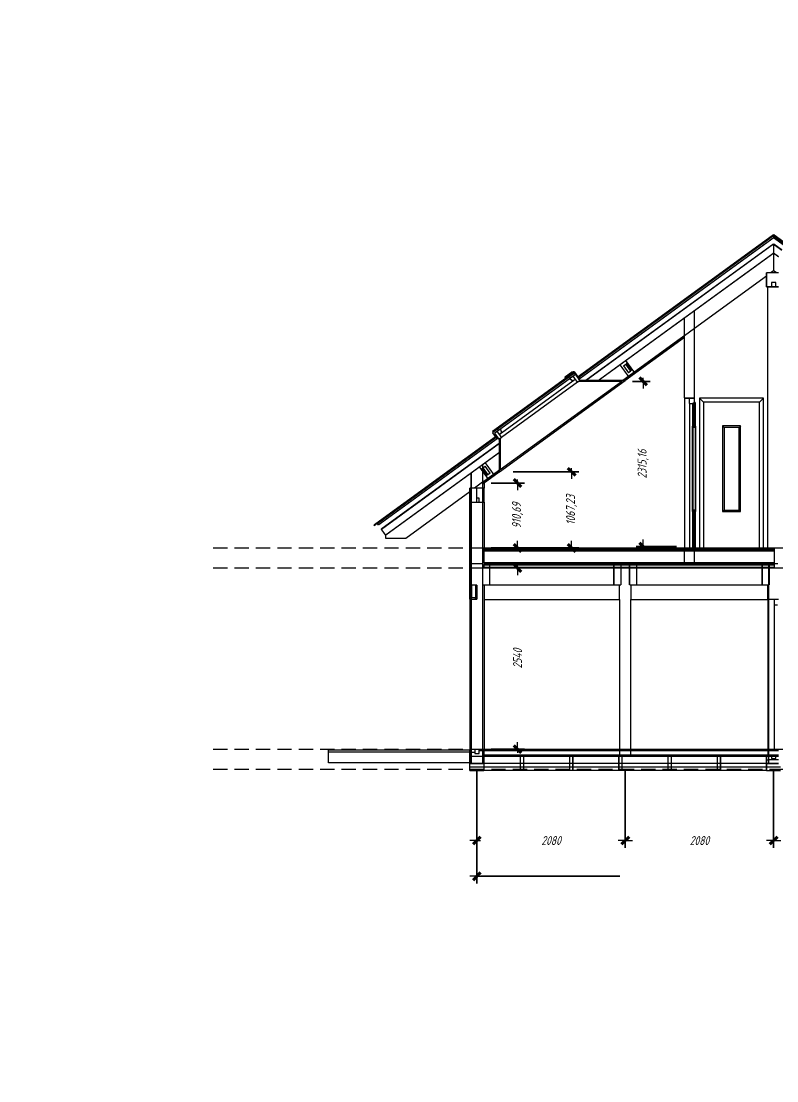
# Model space of a CAD drawing. Header units: millimetres. Extents: x 0 to 6720, y 0 to 297.
# Drawn here: x 5443.4 to 5655.3, y 0 to 297 of the extents above; entities that cross this region are included whole.
import ezdxf

# ---------------------------------------------------------------- set-up
doc = ezdxf.new("R2010")
doc.units = ezdxf.units.MM
for name, pattern in [('K5LT32768', [0]), ('K5LT_BASIC', [0]), ('K5LT_DASHED', [6, 4, -2]), ('K5LT_THIN', [0])]:
    doc.linetypes.add(name, pattern=pattern)
doc.layers.add('Системный слой', color=7, linetype='Continuous')
doc.styles.add('KDIMTEXTSTYLE', font='GOST_AU.SHX', dxfattribs={"width": 0.96, "oblique": 15, "height": 5})
doc.styles.add('KTEXTSTYLE', font='GOST_AU.SHX', dxfattribs={"width": 0.96, "height": 5})
doc.dimstyles.new('KDIMSTYLE (0.02)', dxfattribs={"dimtxt": 5, "dimasz": 1, "dimexe": 2, "dimexo": 0, "dimgap": 1, "dimtad": 1, "dimlfac": 50, "dimtxsty": 'KDIMTEXTSTYLE', "dimsah": 1, "dimcen": 0, "dimdle": 1, "dimadec": 0, "dimazin": 0, "dimtfac": 0.667, "dimtmove": 0, "dimatfit": 3, "dimfxl": 0, "dimtvp": 1, "dimtolj": 1, "dimtzin": 0, "dimarcsym": 0})

# ---------------------------------------------------------------- blocks, each defined once
blk = doc.blocks.new('U89')
at = {"layer": 'Системный слой', "color": 7, "linetype": 'K5LT_THIN', "lineweight": 18}
for p, q in [((5832.664388931268, 92.94244857529517), (5832.664388931268, 99.94244857529517)), ((5832.664388931268, 99.94244857529517), (5844.188971794122, 99.94244857529517)), ((5827.423967824991, 92.94244857529517), (5834.664388931268, 92.94244857529517))]:
    blk.add_line(p, q, dxfattribs=at)
at = {"layer": 'Системный слой', "color": 5, "linetype": 'K5LT_BASIC', "lineweight": 40}
for p, q in [((5829.664388931268, 95.94244857529517), (5832.664388931268, 92.94244857529517)), ((5832.664388931268, 92.94244857529517), (5835.664388931268, 95.94244857529517))]:
    blk.add_line(p, q, dxfattribs=at)
blk = doc.blocks.new('U90')
at = {"layer": 'Системный слой', "color": 7, "linetype": 'K5LT_THIN', "lineweight": 18}
for p, q in [((5830.069617315537, 87.34244457937112), (5835.987213676541, 87.34244457937112)), ((5833.987213676541, 87.34244457937112), (5833.987213676541, 80.34244457937112)), ((5833.987213676541, 80.34244457937112), (5846.834713523953, 80.34244457937112))]:
    blk.add_line(p, q, dxfattribs=at)
at = {"layer": 'Системный слой', "color": 5, "linetype": 'K5LT_BASIC', "lineweight": 40}
for p, q in [((5833.987213676541, 87.34244457937112), (5830.987213676541, 84.34244457937112)), ((5836.987213676541, 84.34244457937112), (5833.987213676541, 87.34244457937112))]:
    blk.add_line(p, q, dxfattribs=at)
blk = doc.blocks.new('U91')
at = {"layer": 'Системный слой', "color": 7, "linetype": 'K5LT_THIN', "lineweight": 18}
for p, q in [((5832.664388931267, 149.3424445793713), (5832.664388931267, 156.3424445793713)), ((5832.664388931267, 156.3424445793713), (5845.379596984856, 156.3424445793713)), ((5827.423967824991, 149.3424445793713), (5834.664388931267, 149.3424445793713))]:
    blk.add_line(p, q, dxfattribs=at)
at = {"layer": 'Системный слой', "color": 5, "linetype": 'K5LT_BASIC', "lineweight": 40}
for p, q in [((5829.664388931267, 152.3424445793713), (5832.664388931267, 149.3424445793713)), ((5832.664388931267, 149.3424445793713), (5835.664388931267, 152.3424445793713))]:
    blk.add_line(p, q, dxfattribs=at)
blk = doc.blocks.new('U92')
at = {"layer": 'Системный слой', "color": 7, "linetype": 'K5LT_THIN', "lineweight": 18}
for p, q in [((5830.069617315539, 143.7424445793712), (5835.987213676542, 143.7424445793712)), ((5833.987213676542, 143.7424445793712), (5833.987213676542, 136.7424445793712)), ((5833.987213676542, 136.7424445793712), (5846.503984039396, 136.7424445793712))]:
    blk.add_line(p, q, dxfattribs=at)
at = {"layer": 'Системный слой', "color": 5, "linetype": 'K5LT_BASIC', "lineweight": 40}
for p, q in [((5833.987213676542, 143.7424445793712), (5830.987213676542, 140.7424445793712)), ((5836.987213676542, 140.7424445793712), (5833.987213676542, 143.7424445793712))]:
    blk.add_line(p, q, dxfattribs=at)
blk = doc.blocks.new('U88')
at = {"layer": 'Системный слой', "color": 7, "linetype": 'K5LT_DASHED', "lineweight": 18}
for p, q in [((5497.245283335155, 149.3424445793711), (5837.245283335155, 149.3424445793711)), ((5497.245283335156, 143.7424445793711), (5837.245283335156, 143.7424445793711)), ((5497.245283335156, 92.94244857529513), (5837.245283335156, 92.94244857529513)), ((5497.245283335155, 87.34244457937112), (5837.245283335155, 87.34244457937112))]:
    blk.add_line(p, q, dxfattribs=at)
at = {"layer": 'Системный слой'}
for name in ['U91', 'U92', 'U89', 'U90']:
    blk.add_blockref(name, (0, 0), dxfattribs=at)
blk = doc.blocks.new('U98')
at = {"layer": 'Системный слой', "color": 7, "linetype": 'K5LT32768', "lineweight": 18}
for p, q in [((5654.380031073808, 236.9345201162753), (5599.81738, 197.2924445793709)), ((5654.380031202175, 236.8109157815468), (5599.876159999999, 197.211524579371)), ((5654.380031202175, 234.462380180459), (5601.83412, 196.285544579371)), ((5654.380031159057, 231.9902557384284), (5654.380039999999, 227.045984579371)), ((5654.380039999999, 227.045984579371), (5653.686979999999, 226.5424445793711)), ((5655.073079999999, 226.5424445793711), (5654.380039999999, 227.045984579371)), ((5632.179999999999, 210.916710972529), (5652.380039999999, 225.5929045793711)), ((5654.98, 223.7424445793711), (5653.779999999999, 223.7424445793711)), ((5653.779999999999, 223.7424445793711), (5653.779999999999, 222.5424445793711)), ((5654.98, 222.5424445793711), (5654.98, 223.7424445793711)), ((5652.779999999999, 149.3424445793711), (5652.779999999999, 222.5424445793711)), ((5629.379999999999, 208.882384579371), (5632.179999999999, 210.916710972529)), ((5612.264479999999, 200.402644579371), (5612.911679999999, 200.872884579371)), ((5612.264479999999, 200.402644579371), (5613.675159999999, 198.4610045793711)), ((5614.322359999998, 198.931224579371), (5612.911679999999, 200.872884579371)), ((5613.397094047961, 201.2255402550305), (5613.073479999999, 200.990424579371)), ((5613.073479999999, 200.990424579371), (5614.484179999999, 199.048784579371)), ((5614.807772861929, 199.2838993930208), (5614.484179999999, 199.048784579371)), ((5596.058779999999, 196.8854445793711), (5575.574459999999, 182.002724579371)), ((5577.489179999999, 170.687084579371), (5612.722459999999, 196.285544579371)), ((5577.729179999999, 171.3558645793711), (5611.711599999999, 196.0455445793711)), ((5578.126659999999, 181.632084579371), (5598.114379999999, 196.1540045793711)), ((5598.529799999998, 198.3841045793711), (5597.105939999999, 197.3496045793711)), ((5598.388739999999, 198.578264579371), (5598.550559999999, 198.6958245793711)), ((5598.529799999998, 198.3841045793711), (5598.69162, 198.501664579371)), ((5599.446759999999, 197.1220445793711), (5599.493773531579, 197.0573305567387)), ((5599.493773531579, 197.0573305567387), (5599.49744986214, 197.0600015690677)), ((5599.493773531579, 197.0573305567387), (5599.552561518919, 196.9764166376559)), ((5599.49744986214, 197.0600015690677), (5599.81738, 197.2924445793709)), ((5599.699819999999, 197.454244579371), (5599.53802222073, 197.3366915313038)), ((5599.552561518919, 196.9764166376559), (5599.556554825959, 196.979317943607)), ((5599.552561518919, 196.9764166376559), (5599.787675990256, 196.652812544889)), ((5599.556554825959, 196.979317943607), (5599.876159999999, 197.211524579371)), ((5599.787675990256, 196.652812544889), (5599.79293699451, 196.6566348875564)), ((5600.058051615389, 196.280676119868), (5599.787675990256, 196.652812544889)), ((5599.79293699451, 196.6566348875564), (5600.111279999999, 196.887924579371)), ((5614.322359999998, 198.931224579371), (5613.675159999999, 198.4610045793711)), ((5599.378479999999, 195.786924579371), (5578.085139999999, 180.3164245793711)), ((5629.379999999999, 191.3424445793711), (5629.379999999999, 149.3424445793711)), ((5632.179999999999, 190.1824445793711), (5632.179999999999, 191.3424445793711)), ((5633.579999999999, 191.3424445793711), (5633.579999999999, 149.3424445793711)), ((5651.579999999999, 191.3424445793711), (5633.579999999999, 191.3424445793711)), ((5634.739999999999, 190.1824445793711), (5633.579999999999, 191.3424445793711)), ((5650.419999999999, 190.1824445793711), (5634.739999999999, 190.1824445793711)), ((5634.739999999999, 190.1824445793711), (5634.739999999999, 149.3424445793711)), ((5650.419999999999, 190.1824445793711), (5651.579999999999, 191.3424445793711)), ((5650.419999999999, 149.3424445793711), (5650.419999999999, 190.1824445793711)), ((5651.579999999999, 149.3424445793711), (5651.579999999999, 191.3424445793711)), ((5630.779999999999, 189.7824445793711), (5630.779999999999, 149.3424445793711)), ((5632.139999999999, 183.5624445793711), (5632.139999999999, 189.9824445793711)), ((5575.574459999999, 182.002724579371), (5575.715535682127, 181.8085705218014)), ((5631.779999999999, 183.1624445793711), (5631.579999999999, 183.1624445793711)), ((5631.779999999999, 159.9624445793711), (5631.779999999999, 183.1624445793711)), ((5632.339999999999, 183.1624445793711), (5631.779999999999, 183.1624445793711)), ((5632.339999999999, 183.1624445793711), (5632.339999999999, 159.9624445793711)), ((5632.539999999999, 183.1624445793711), (5632.339999999999, 183.1624445793711)), ((5645.079999999999, 183.5624445793711), (5640.079999999999, 183.5624445793711)), ((5640.079999999999, 183.5624445793711), (5640.079999999999, 159.5624445793711)), ((5640.079999999999, 183.5624445793711), (5640.48, 183.1624445793711)), ((5640.48, 183.1624445793711), (5640.48, 159.9624445793711)), ((5644.679999999999, 183.1624445793711), (5640.48, 183.1624445793711)), ((5645.079999999999, 183.5624445793711), (5644.679999999999, 183.1624445793711)), ((5644.679999999999, 159.9624445793711), (5644.679999999999, 183.1624445793711)), ((5645.079999999999, 159.5624445793711), (5645.079999999999, 183.5624445793711)), ((5543.228919999999, 156.1785045793711), (5576.517699999999, 180.3642245793711)), ((5576.576479999999, 180.283324579371), (5543.287699999999, 156.097604579371)), ((5577.489179999999, 178.5979045793711), (5544.404499999999, 154.5604845793711)), ((5576.517699999999, 180.3642245793711), (5576.841305306942, 180.5993377581395)), ((5576.576479999999, 180.283324579371), (5576.900083878992, 180.5184364428972)), ((5576.811579999999, 179.959704579371), (5577.135200203454, 180.1948283792708)), ((5572.3722, 171.4192245793711), (5572.6958, 171.654324579371)), ((5572.779999999999, 171.5384345332946), (5572.6958, 171.654324579371)), ((5574.106499999999, 169.712684579371), (5572.779999999999, 171.5384345332946)), ((5572.857619999999, 171.771884579371), (5573.504819999999, 172.242124579371)), ((5572.857619999999, 171.771884579371), (5574.2683, 169.8302445793711)), ((5574.915499999999, 170.300484579371), (5573.504819999999, 172.242124579371)), ((5573.782884050005, 169.4775875215764), (5574.106499999999, 169.712684579371)), ((5574.915499999999, 170.300484579371), (5574.2683, 169.8302445793711)), ((5572.779999999999, 167.760084579371), (5570.553519999999, 166.1424445793711)), ((5573.179999999999, 168.0506944252743), (5573.179999999999, 167.5562616818445)), ((5573.179999999999, 167.5562616818445), (5573.179999999999, 166.1424445793711)), ((5551.284159999999, 152.1424445793711), (5569.179999999999, 165.1445245793711)), ((5571.179999999999, 163.3424445793711), (5571.179999999999, 166.1424445793711)), ((5569.179999999999, 138.9424445793711), (5569.179999999999, 162.1424445793711)), ((5571.779999999999, 163.3424445793711), (5571.179999999999, 163.3424445793711)), ((5571.179999999999, 162.1424445793711), (5571.179999999999, 163.3424445793711)), ((5571.779999999999, 162.1424445793711), (5571.779999999999, 163.3424445793711)), ((5573.179999999999, 162.1424445793711), (5573.179999999999, 149.3424445793711)), ((5631.779999999999, 159.9624445793711), (5631.579999999999, 159.9624445793711)), ((5632.339999999999, 159.9624445793711), (5631.779999999999, 159.9624445793711)), ((5632.139999999999, 149.3424445793711), (5632.139999999999, 159.5624445793711)), ((5632.539999999999, 159.9624445793711), (5632.339999999999, 159.9624445793711)), ((5640.079999999999, 159.5624445793711), (5640.48, 159.9624445793711)), ((5640.079999999999, 159.5624445793711), (5645.079999999999, 159.5624445793711)), ((5640.48, 159.9624445793711), (5644.679999999999, 159.9624445793711)), ((5645.079999999999, 159.5624445793711), (5644.679999999999, 159.9624445793711)), ((5543.228919999999, 156.1785045793711), (5542.419899999999, 155.590724579371)), ((5545.580059999999, 152.9424445793711), (5545.580059999999, 152.1424445793711)), ((5545.580059999999, 152.1424445793711), (5551.284159999999, 152.1424445793711)), ((5573.179999999999, 145.1424445793711), (5573.179999999999, 148.5424445793711)), ((5652.779999999999, 148.9424445793711), (5652.779999999999, 149.3424445793711)), ((5629.379999999999, 145.1424445793711), (5573.179999999999, 145.1424445793711)), ((5573.179999999999, 145.1424445793711), (5573.179999999999, 144.9424445793711)), ((5573.179999999999, 144.9424445793711), (5573.179999999999, 144.5424445793711)), ((5573.179999999999, 144.9424445793711), (5629.379999999999, 144.9424445793711)), ((5632.179999999999, 145.1424445793711), (5629.379999999999, 145.1424445793711)), ((5652.779999999999, 145.1424445793711), (5632.179999999999, 145.1424445793711)), ((5632.179999999999, 144.9424445793711), (5652.779999999999, 144.9424445793711)), ((5652.779999999999, 144.9424445793711), (5652.779999999999, 145.1424445793711)), ((5654.579999999999, 145.1424445793711), (5652.779999999999, 145.1424445793711)), ((5652.779999999999, 144.9424445793711), (5652.98, 144.9424445793711)), ((5569.699999999999, 138.9424445793711), (5569.699999999999, 135.3424445793711)), ((5570.779999999999, 138.9424445793711), (5570.779999999999, 135.3424445793711)), ((5573.179999999999, 138.9424445793711), (5573.179999999999, 134.9424445793711)), ((5609.579999999999, 138.9424445793711), (5574.779999999999, 138.9424445793711)), ((5611.179999999999, 134.9424445793711), (5611.179999999999, 138.9424445793711)), ((5614.379999999999, 138.9424445793711), (5614.379999999999, 134.9424445793711)), ((5651.179999999999, 138.9424445793711), (5615.98, 138.9424445793711)), ((5652.779999999999, 134.9424445793711), (5652.779999999999, 138.9424445793711)), ((5569.579999999999, 135.3424445793711), (5569.179999999999, 135.3424445793711)), ((5569.179999999999, 134.9424445793711), (5569.179999999999, 92.94244457937108)), ((5569.699999999999, 135.3424445793711), (5569.579999999999, 135.3424445793711)), ((5570.779999999999, 135.3424445793711), (5569.699999999999, 135.3424445793711)), ((5570.779999999999, 134.9424445793711), (5570.779999999999, 135.3424445793711)), ((5573.179999999999, 134.9424445793711), (5611.179999999999, 134.9424445793711)), ((5573.179999999999, 134.9424445793711), (5573.179999999999, 92.94244457937108)), ((5611.179999999999, 134.9424445793711), (5611.179999999999, 92.94244457937108)), ((5614.379999999999, 134.9424445793711), (5652.779999999999, 134.9424445793711)), ((5614.379999999999, 92.94244457937108), (5614.379999999999, 134.9424445793711)), ((5652.779999999999, 134.9424445793711), (5652.779999999999, 92.94244457937108)), ((5652.98, 134.9424445793711), (5652.98, 92.94244457937108)), ((5654.579999999999, 133.3824445793711), (5654.579999999999, 92.94244457937108)), ((5569.179999999999, 92.70244457937108), (5529.579999999999, 92.70244457937108)), ((5529.579999999999, 92.14244457937107), (5529.579999999999, 92.70244457937108)), ((5569.179999999999, 92.14244457937107), (5529.579999999999, 92.14244457937107)), ((5529.579999999999, 89.14244457937107), (5529.579999999999, 92.14244457937107)), ((5569.179999999999, 92.14244457937107), (5569.579999999999, 92.14244457937107)), ((5569.579999999999, 92.14244457937107), (5570.579999999999, 92.14244457937107)), ((5570.579999999999, 92.94244457937108), (5570.579999999999, 92.14244457937107)), ((5570.579999999999, 92.14244457937107), (5570.579999999999, 91.74244457937108)), ((5571.779999999999, 92.54244457937108), (5571.779999999999, 92.94244457937108)), ((5571.779999999999, 91.74244457937108), (5571.779999999999, 92.54244457937108)), ((5571.98, 92.54244457937108), (5571.779999999999, 92.54244457937108)), ((5571.98, 92.94244457937108), (5571.98, 92.54244457937108)), ((5571.98, 92.54244457937108), (5572.779999999999, 92.54244457937108)), ((5611.179999999999, 92.94244457937108), (5611.179999999999, 92.74244457937108)), ((5611.179999999999, 92.74244457937108), (5611.179999999999, 92.54244457937108)), ((5611.179999999999, 92.54244457937108), (5611.179999999999, 91.34244457937108)), ((5614.379999999999, 92.74244457937108), (5614.379999999999, 92.94244457937108)), ((5614.379999999999, 92.54244457937108), (5614.379999999999, 92.74244457937108)), ((5614.379999999999, 91.34244457937108), (5614.379999999999, 92.54244457937108)), ((5652.779999999999, 92.94244457937108), (5652.779999999999, 92.74244457937108)), ((5652.779999999999, 92.74244457937108), (5652.779999999999, 92.54244457937108)), ((5652.779999999999, 92.54244457937108), (5652.779999999999, 91.34244457937108)), ((5569.179999999999, 89.14244457937107), (5529.579999999999, 89.14244457937107)), ((5569.579999999999, 90.94244457937108), (5569.179999999999, 90.94244457937108)), ((5572.779999999999, 90.94244457937108), (5569.579999999999, 90.94244457937108)), ((5570.579999999999, 91.74244457937108), (5571.779999999999, 91.74244457937108)), ((5573.179999999999, 90.94244457937108), (5572.779999999999, 90.94244457937108)), ((5611.179999999999, 91.34244457937108), (5611.179999999999, 90.94244457937108)), ((5614.379999999999, 90.94244457937108), (5614.379999999999, 91.34244457937108)), ((5652.379999999999, 89.94244457937108), (5652.98, 89.94244457937108)), ((5652.779999999999, 91.34244457937108), (5652.779999999999, 90.94244457937108)), ((5655.779999999999, 89.94244457937108), (5652.98, 89.94244457937108)), ((5653.779999999999, 90.94244457937108), (5653.779999999999, 90.34244457937108)), ((5653.779999999999, 90.34244457937108), (5654.98, 90.34244457937108)), ((5654.98, 90.34244457937108), (5654.98, 90.94244457937108)), ((5583.379999999999, 88.94244457937108), (5573.179999999999, 88.94244457937108)), ((5652.379999999999, 86.94244457937108), (5573.179999999999, 86.94244457937108)), ((5584.279999999999, 88.94244457937108), (5583.379999999999, 88.94244457937108)), ((5597.179999999999, 88.94244457937108), (5584.279999999999, 88.94244457937108)), ((5598.079999999999, 88.94244457937108), (5597.179999999999, 88.94244457937108)), ((5610.98, 88.94244457937108), (5598.079999999999, 88.94244457937108)), ((5611.879999999999, 88.94244457937108), (5610.98, 88.94244457937108)), ((5624.779999999999, 88.94244457937108), (5611.879999999999, 88.94244457937108)), ((5625.679999999999, 88.94244457937108), (5624.779999999999, 88.94244457937108)), ((5638.579999999999, 88.94244457937108), (5625.679999999999, 88.94244457937108)), ((5639.48, 88.94244457937108), (5638.579999999999, 88.94244457937108)), ((5652.379999999999, 88.94244457937108), (5639.48, 88.94244457937108))]:
    blk.add_line(p, q, dxfattribs=at)
at = {"layer": 'Системный слой', "color": 5, "linetype": 'K5LT_BASIC', "const_width": 0.4}
for points in [[(5599.699819999999, 197.454244579371), (5654.380031073808, 237.1817356531795)], [(5654.380031202175, 236.3164801804589), (5600.111279999999, 196.887924579371)], [(5601.663999999999, 196.285544579371), (5654.380031202175, 234.5859957815468)], [(5654.380031073808, 236.9345201162753), (5654.380031073808, 237.1817356531795)], [(5654.380031073808, 237.1817356531795), (5657.684740360735, 234.780724579371)], [(5654.380031202175, 236.8109157815468), (5654.380031073808, 236.9345201162753)], [(5657.595720299138, 234.598184579371), (5654.380031073808, 236.9345201162753)], [(5654.380031202175, 236.3164801804589), (5654.380031202175, 236.8109157815468)], [(5657.551200433533, 234.506924579371), (5654.380031202175, 236.8109157815468)], [(5657.37314, 234.141864579371), (5654.380031202175, 236.3164801804589)], [(5654.380031202175, 234.462380180459), (5654.380031202175, 234.5859957815468)], [(5654.380031202175, 234.5859957815468), (5656.749959999999, 232.864124579371)], [(5654.380031159057, 231.9902557384284), (5654.380031202175, 234.462380180459)], [(5656.705439999999, 232.7728645793711), (5654.380031202175, 234.462380180459)], [(5654.380031159057, 231.9902557384284), (5632.179999999999, 215.860984579371)], [(5655.815183514916, 230.9475517860851), (5654.380031159057, 231.9902557384284)], [(5652.380039999999, 225.5929045793711), (5652.380046038688, 226.542444579372)], [(5652.380046796399, 222.5424445793707), (5652.380039999999, 225.5929045793711)], [(5652.380046038688, 226.542444579372), (5653.686979999999, 226.5424445793711)], [(5653.686979999999, 226.5424445793711), (5655.073079999999, 226.5424445793711)], [(5655.779999999999, 226.5424445793711), (5655.073079999999, 226.5424445793711)], [(5652.779999999999, 222.5424445793711), (5652.380046796399, 222.5424445793707)], [(5653.779999999999, 222.5424445793711), (5652.779999999999, 222.5424445793711)], [(5654.98, 222.5424445793711), (5653.779999999999, 222.5424445793711)], [(5655.779999999999, 222.5424445793711), (5654.98, 222.5424445793711)], [(5629.379999999999, 213.826664579371), (5612.926865720903, 201.8727567051898)], [(5629.379999999999, 213.826664579371), (5632.179999999999, 215.860984579371)], [(5629.379999999999, 208.882384579371), (5629.379999999999, 213.826664579371)], [(5632.179999999999, 215.860984579371), (5632.179999999999, 210.916710972529)], [(5632.179999999999, 210.916710972529), (5632.179999999999, 191.3424445793711)], [(5629.379999999999, 208.387964579371), (5612.722459999999, 196.285544579371)], [(5615.277998175244, 198.6366870909411), (5629.379999999999, 208.882384579371)], [(5629.379999999999, 208.882384579371), (5629.379999999999, 208.387964579371)], [(5629.379999999999, 191.3424445793711), (5629.379999999999, 208.387964579371)], [(5611.30884, 200.6971896787929), (5612.926865720903, 201.8727567051898)], [(5612.926865720903, 201.8727567051898), (5613.397094047961, 201.2255402550305)], [(5598.109379999999, 198.6225245793711), (5598.43298, 198.857624579371)], [(5598.43298, 198.857624579371), (5598.550559999999, 198.6958245793711)], [(5611.30884, 200.6971896787929), (5605.236739999999, 196.285544579371)], [(5613.659978430688, 197.4611267393379), (5611.30884, 200.6971896787929)], [(5613.397094047961, 201.2255402550305), (5614.807772861929, 199.2838993930208)], [(5614.807772861929, 199.2838993930208), (5615.277998175244, 198.6366870909411)], [(5577.009959999999, 182.749024579371), (5597.105939999999, 197.3496045793711)], [(5577.809859999998, 182.7368845793711), (5597.16156, 196.796704579371)], [(5595.823659999999, 197.209064579371), (5597.991819999999, 198.784324579371)], [(5596.058779999999, 196.8854445793711), (5595.823659999999, 197.209064579371)], [(5598.388739999999, 198.578264579371), (5596.058779999999, 196.8854445793711)], [(5597.105939999999, 197.3496045793711), (5597.388079999999, 196.961284579371)], [(5597.16156, 196.796704579371), (5597.388079999999, 196.961284579371)], [(5598.114379999999, 196.1540045793711), (5597.16156, 196.796704579371)], [(5597.388079999999, 196.961284579371), (5598.132379999999, 197.5020445793712)], [(5597.991819999999, 198.784324579371), (5598.109379999999, 198.6225245793711)], [(5598.767179999999, 196.628304579371), (5598.114379999999, 196.1540045793711)], [(5598.132379999999, 197.5020445793712), (5598.81194, 197.995784579371)], [(5598.132379999999, 197.5020445793712), (5598.767179999999, 196.628304579371)], [(5598.388739999999, 198.578264579371), (5598.529799999998, 198.3841045793711)], [(5598.81194, 197.995784579371), (5598.529799999998, 198.3841045793711)], [(5598.550559999999, 198.6958245793711), (5598.69162, 198.501664579371)], [(5599.53802222073, 197.3366915313038), (5598.69162, 198.501664579371)], [(5599.378479999999, 195.786924579371), (5598.767179999999, 196.628304579371)], [(5598.81194, 197.995784579371), (5599.45017987576, 197.1245293790894)], [(5599.446759999999, 197.1220445793711), (5598.81194, 197.995784579371)], [(5599.734439999999, 196.0455445793711), (5599.378479999999, 195.786924579371)], [(5599.45017987576, 197.1245293790894), (5599.446759999999, 197.1220445793711)], [(5599.608559999999, 197.2396045793711), (5599.45017987576, 197.1245293790894)], [(5599.45017987576, 197.1245293790894), (5599.49744986214, 197.0600015690677)], [(5599.49744986214, 197.0600015690677), (5599.556554825959, 196.979317943607)], [(5599.53802222073, 197.3366915313038), (5599.608559999999, 197.2396045793711)], [(5599.556554825959, 196.979317943607), (5599.79293699451, 196.6566348875564)], [(5599.81738, 197.2924445793709), (5599.699819999999, 197.454244579371)], [(5600.058051615389, 196.280676119868), (5599.734439999999, 196.0455445793711)], [(5611.711599999999, 196.0455445793711), (5599.734439999999, 196.0455445793711)], [(5599.79293699451, 196.6566348875564), (5600.064779999999, 196.285544579371)], [(5599.876159999999, 197.211524579371), (5599.81738, 197.2924445793709)], [(5600.111279999999, 196.887924579371), (5599.876159999999, 197.211524579371)], [(5600.064779999999, 196.285544579371), (5600.058051615389, 196.280676119868)], [(5600.064779999999, 196.285544579371), (5601.663999999999, 196.285544579371)], [(5601.83412, 196.285544579371), (5601.663999999999, 196.285544579371)], [(5605.236739999999, 196.285544579371), (5601.83412, 196.285544579371)], [(5605.236739999999, 196.285544579371), (5612.041934450197, 196.285544579371)], [(5612.041934450197, 196.285544579371), (5611.711599999999, 196.0455445793711)], [(5612.041934450197, 196.285544579371), (5613.659978430688, 197.4611267393379)], [(5612.722459999999, 196.285544579371), (5612.041934450197, 196.285544579371)], [(5613.659978430688, 197.4611267393379), (5615.277998175244, 198.6366870909411)], [(5630.779999999999, 191.3424445793711), (5629.379999999999, 191.3424445793711)], [(5630.779999999999, 191.3424445793711), (5632.139999999999, 191.3424445793711)], [(5630.779999999999, 189.7824445793711), (5630.779999999999, 191.3424445793711)], [(5632.139999999999, 189.9824445793711), (5631.679999999999, 189.9824445793711)], [(5631.679999999999, 189.9824445793711), (5631.679999999999, 189.7824445793711)], [(5632.139999999999, 191.3424445793711), (5632.139999999999, 190.1824445793711)], [(5632.179999999999, 191.3424445793711), (5632.139999999999, 191.3424445793711)], [(5632.139999999999, 189.9824445793711), (5632.139999999999, 190.1824445793711)], [(5632.139999999999, 190.1824445793711), (5632.179999999999, 190.1824445793711)], [(5632.179999999999, 190.1824445793711), (5632.439999999999, 190.1824445793711)], [(5632.439999999999, 190.1824445793711), (5632.439999999999, 183.5624445793711)], [(5631.679999999999, 189.7824445793711), (5630.779999999999, 189.7824445793711)], [(5631.679999999999, 189.7824445793711), (5631.679999999999, 183.5624445793711)], [(5575.715535682127, 181.8085705218014), (5575.553719999999, 181.6910045793711)], [(5576.40014, 180.526024579371), (5575.553719999999, 181.6910045793711)], [(5576.977599999999, 182.7255045793711), (5575.715535682127, 181.8085705218014)], [(5576.159479999999, 181.5377845793711), (5576.839039999999, 182.0315245793711)], [(5576.159479999999, 181.5377845793711), (5576.794279999999, 180.6640645793711)], [(5576.839039999999, 182.0315245793711), (5577.259739999999, 182.3371845793711)], [(5577.473859999999, 181.157804579371), (5576.839039999999, 182.0315245793711)], [(5576.977599999999, 182.7255045793711), (5577.009959999999, 182.749024579371)], [(5577.259739999999, 182.3371845793711), (5576.977599999999, 182.7255045793711)], [(5577.009959999999, 182.749024579371), (5577.292099999999, 182.360684579371)], [(5577.259739999999, 182.3371845793711), (5577.292099999999, 182.360684579371)], [(5577.292099999999, 182.360684579371), (5577.809859999998, 182.7368845793711)], [(5578.126659999999, 181.632084579371), (5577.473859999999, 181.157804579371)], [(5577.473859999999, 181.157804579371), (5578.085139999999, 180.3164245793711)], [(5577.809859999998, 182.7368845793711), (5578.126659999999, 181.632084579371)], [(5631.579999999999, 183.4404436836392), (5631.579999999999, 183.5624445793711)], [(5631.579999999999, 183.5624445793711), (5631.679999999999, 183.5624445793711)], [(5631.579999999999, 183.4404436836392), (5632.539999999999, 183.4404436836392)], [(5631.579999999999, 183.1624445793711), (5631.579999999999, 183.4404436836392)], [(5631.579999999999, 183.1624445793711), (5631.579999999999, 159.9624445793711)], [(5631.679999999999, 183.5624445793711), (5632.139999999999, 183.5624445793711)], [(5632.139999999999, 183.5624445793711), (5632.439999999999, 183.5624445793711)], [(5632.439999999999, 183.5624445793711), (5632.539999999999, 183.5624445793711)], [(5632.539999999999, 183.5624445793711), (5632.539999999999, 183.4404436836392)], [(5632.539999999999, 183.4404436836392), (5632.539999999999, 183.1624445793711)], [(5632.539999999999, 183.1624445793711), (5632.539999999999, 159.9624445793711)], [(5542.302359999999, 155.7525245793711), (5576.40014, 180.526024579371)], [(5576.811579999999, 179.959704579371), (5543.522819999999, 155.7740045793711)], [(5544.345719999999, 154.6413845793711), (5577.489179999999, 178.721524579371)], [(5576.40014, 180.526024579371), (5576.470679999999, 180.428944579371)], [(5576.794279999999, 180.6640645793711), (5576.470679999999, 180.428944579371)], [(5576.470679999999, 180.428944579371), (5576.517699999999, 180.3642245793711)], [(5576.517699999999, 180.3642245793711), (5576.576479999999, 180.283324579371)], [(5576.576479999999, 180.283324579371), (5576.811579999999, 179.959704579371)], [(5576.841305306942, 180.5993377581395), (5576.794279999999, 180.6640645793711)], [(5576.900083878992, 180.5184364428972), (5576.841305306942, 180.5993377581395)], [(5577.135200203454, 180.1948283792708), (5576.900083878992, 180.5184364428972)], [(5577.405579999999, 179.8226845793711), (5577.135200203454, 180.1948283792708)], [(5577.405579999999, 179.8226845793711), (5577.489179999999, 179.8834245793711)], [(5577.489179999999, 179.8834245793711), (5577.729179999999, 180.0577845793711)], [(5577.489179999999, 178.721524579371), (5577.489179999999, 179.8834245793711)], [(5577.489179999999, 178.721524579371), (5577.489179999999, 178.5979045793711)], [(5577.489179999999, 178.5979045793711), (5577.489179999999, 176.1257845793711)], [(5578.085139999999, 180.3164245793711), (5577.729179999999, 180.0577845793711)], [(5577.729179999999, 180.0577845793711), (5577.729179999999, 171.3558645793711)], [(5577.489179999999, 176.1257845793711), (5573.519999999999, 173.242004579371)], [(5577.489179999999, 171.1815045793711), (5577.489179999999, 176.1257845793711)], [(5569.579999999999, 170.379424579371), (5571.901979999999, 172.0664324840048)], [(5572.779999999999, 172.704344579371), (5571.901979999999, 172.0664324840048)], [(5572.3722, 171.4192245793711), (5571.901979999999, 172.0664324840048)], [(5572.779999999999, 172.704344579371), (5573.519999999999, 173.242004579371)], [(5572.779999999999, 172.704344579371), (5572.779999999999, 171.5384345332946)], [(5573.519999999999, 173.242004579371), (5575.871139999999, 170.0059245793711)], [(5545.580059999999, 152.9424445793711), (5569.579999999999, 170.379424579371)], [(5569.579999999999, 166.1424445793711), (5569.579999999999, 170.379424579371)], [(5572.3722, 171.4192245793711), (5572.779999999999, 170.8579411386886)], [(5572.779999999999, 171.5384345332946), (5572.779999999999, 170.8579411386886)], [(5573.782884050005, 169.4775875215764), (5572.779999999999, 170.8579411386886)], [(5572.779999999999, 170.8579411386886), (5572.779999999999, 167.760084579371)], [(5577.489179999999, 170.687084579371), (5573.179999999999, 167.5562616818445)], [(5574.253119999998, 168.8303645793711), (5573.782884050005, 169.4775875215764)], [(5575.871139999999, 170.0059245793711), (5574.253119999998, 168.8303645793711)], [(5575.871139999999, 170.0059245793711), (5577.489179999999, 171.1815045793711)], [(5577.729179999999, 171.3558645793711), (5577.489179999999, 171.1815045793711)], [(5577.489179999999, 171.1815045793711), (5577.489179999999, 170.687084579371)], [(5569.179999999999, 165.1445245793711), (5569.179999999999, 166.1424445793711)], [(5569.179999999999, 166.1424445793711), (5569.579999999999, 166.1424445793711)], [(5569.579999999999, 166.1424445793711), (5570.553519999999, 166.1424445793711)], [(5569.579999999999, 162.1424445793711), (5569.579999999999, 166.1424445793711)], [(5571.179999999999, 166.1424445793711), (5570.553519999999, 166.1424445793711)], [(5572.779999999999, 166.1424445793711), (5571.179999999999, 166.1424445793711)], [(5573.179999999999, 168.0506944252743), (5572.779999999999, 167.760084579371)], [(5572.779999999999, 167.265644579371), (5572.779999999999, 167.760084579371)], [(5573.179999999999, 167.5562616818445), (5572.779999999999, 167.265644579371)], [(5572.779999999999, 167.265644579371), (5572.779999999999, 166.1424445793711)], [(5573.179999999999, 166.1424445793711), (5572.779999999999, 166.1424445793711)], [(5572.779999999999, 166.1424445793711), (5572.779999999999, 162.1424445793711)], [(5574.253119999998, 168.8303645793711), (5573.179999999999, 168.0506944252743)], [(5573.179999999999, 166.1424445793711), (5573.179999999999, 162.1424445793711)], [(5569.179999999999, 165.1445245793711), (5569.179999999999, 162.1424445793711)], [(5569.579999999999, 162.1424445793711), (5569.179999999999, 162.1424445793711)], [(5569.579999999999, 144.9424445793711), (5569.579999999999, 162.1424445793711)], [(5571.179999999999, 162.1424445793711), (5569.579999999999, 162.1424445793711)], [(5571.779999999999, 162.1424445793711), (5571.179999999999, 162.1424445793711)], [(5572.779999999999, 162.1424445793711), (5571.779999999999, 162.1424445793711)], [(5573.179999999999, 162.1424445793711), (5572.779999999999, 162.1424445793711)], [(5572.779999999999, 162.1424445793711), (5572.779999999999, 144.9424445793711)], [(5631.579999999999, 159.9624445793711), (5631.579999999999, 159.6844454751028)], [(5631.579999999999, 159.6844454751028), (5632.539999999999, 159.6844454751028)], [(5631.579999999999, 159.5624445793711), (5631.579999999999, 159.6844454751028)], [(5631.679999999999, 159.5624445793711), (5631.579999999999, 159.5624445793711)], [(5631.679999999999, 149.3424445793711), (5631.679999999999, 159.5624445793711)], [(5631.679999999999, 159.5624445793711), (5632.139999999999, 159.5624445793711)], [(5632.139999999999, 159.5624445793711), (5632.439999999999, 159.5624445793711)], [(5632.439999999999, 159.5624445793711), (5632.439999999999, 149.3424445793711)], [(5632.539999999999, 159.5624445793711), (5632.439999999999, 159.5624445793711)], [(5632.539999999999, 159.6844454751028), (5632.539999999999, 159.9624445793711)], [(5632.539999999999, 159.6844454751028), (5632.539999999999, 159.5624445793711)], [(5542.419899999999, 155.590724579371), (5542.302359999999, 155.7525245793711)], [(5543.287699999999, 156.097604579371), (5543.228919999999, 156.1785045793711)], [(5543.522819999999, 155.7740045793711), (5543.287699999999, 156.097604579371)], [(5544.404499999999, 154.5604845793711), (5544.345719999999, 154.6413845793711)], [(5545.580059999999, 152.9424445793711), (5544.404499999999, 154.5604845793711)], [(5573.179999999999, 148.9424445793711), (5573.179999999999, 149.3424445793711)], [(5573.179999999999, 149.3424445793711), (5629.379999999999, 149.3424445793711)], [(5573.179999999999, 148.5424445793711), (5573.179999999999, 148.9424445793711)], [(5573.179999999999, 148.9424445793711), (5629.379999999999, 148.9424445793711)], [(5629.379999999999, 148.5424445793711), (5573.179999999999, 148.5424445793711)], [(5630.779999999999, 149.3424445793711), (5629.379999999999, 149.3424445793711)], [(5629.379999999999, 148.9424445793711), (5629.379999999999, 149.3424445793711)], [(5629.379999999999, 148.9424445793711), (5632.179999999999, 148.9424445793711)], [(5629.379999999999, 148.5424445793711), (5629.379999999999, 148.9424445793711)], [(5632.179999999999, 148.5424445793711), (5629.379999999999, 148.5424445793711)], [(5629.379999999999, 145.1424445793711), (5629.379999999999, 148.5424445793711)], [(5630.779999999999, 149.3424445793711), (5631.679999999999, 149.3424445793711)], [(5631.679999999999, 149.3424445793711), (5632.139999999999, 149.3424445793711)], [(5632.179999999999, 149.3424445793711), (5632.139999999999, 149.3424445793711)], [(5632.179999999999, 148.9424445793711), (5632.179999999999, 149.3424445793711)], [(5632.439999999999, 149.3424445793711), (5632.179999999999, 149.3424445793711)], [(5632.179999999999, 148.9424445793711), (5632.179999999999, 148.5424445793711)], [(5632.179999999999, 148.9424445793711), (5652.779999999999, 148.9424445793711)], [(5632.179999999999, 148.5424445793711), (5632.179999999999, 145.1424445793711)], [(5654.579999999999, 148.5424445793711), (5632.179999999999, 148.5424445793711)], [(5632.439999999999, 149.3424445793711), (5633.579999999999, 149.3424445793711)], [(5634.739999999999, 149.3424445793711), (5633.579999999999, 149.3424445793711)], [(5634.739999999999, 149.3424445793711), (5650.419999999999, 149.3424445793711)], [(5650.419999999999, 149.3424445793711), (5651.579999999999, 149.3424445793711)], [(5651.579999999999, 149.3424445793711), (5652.779999999999, 149.3424445793711)], [(5652.779999999999, 149.3424445793711), (5654.579999999999, 149.3424445793711)], [(5652.779999999999, 148.9424445793711), (5654.579999999999, 148.9424445793711)], [(5654.579999999999, 149.3424445793711), (5654.579999999999, 148.9424445793711)], [(5655.579999999999, 149.3424445793711), (5654.579999999999, 149.3424445793711)], [(5654.579999999999, 148.9424445793711), (5654.579999999999, 148.5424445793711)], [(5654.579999999999, 145.1424445793711), (5654.579999999999, 148.5424445793711)], [(5569.579999999999, 144.9424445793711), (5572.779999999999, 144.9424445793711)], [(5569.579999999999, 138.9424445793711), (5569.579999999999, 144.9424445793711)], [(5572.779999999999, 144.9424445793711), (5572.779999999999, 144.5424445793711)], [(5572.779999999999, 138.9424445793711), (5572.779999999999, 144.5424445793711)], [(5572.779999999999, 144.5424445793711), (5573.179999999999, 144.5424445793711)], [(5573.179999999999, 143.9424445793711), (5573.179999999999, 144.5424445793711)], [(5573.179999999999, 144.5424445793711), (5574.779999999999, 144.5424445793711)], [(5573.179999999999, 143.7424445793711), (5573.179999999999, 143.9424445793711)], [(5573.179999999999, 143.9424445793711), (5574.779999999999, 143.9424445793711)], [(5574.779999999999, 143.7424445793711), (5573.179999999999, 143.7424445793711)], [(5574.779999999999, 144.5424445793711), (5574.779999999999, 143.9424445793711)], [(5574.779999999999, 144.5424445793711), (5609.579999999999, 144.5424445793711)], [(5574.779999999999, 143.9424445793711), (5574.779999999999, 143.7424445793711)], [(5574.779999999999, 143.9424445793711), (5609.579999999999, 143.9424445793711)], [(5574.779999999999, 143.7424445793711), (5574.779999999999, 138.9424445793711)], [(5609.579999999999, 143.7424445793711), (5574.779999999999, 143.7424445793711)], [(5609.579999999999, 144.5424445793711), (5611.579999999999, 144.5424445793711)], [(5609.579999999999, 143.9424445793711), (5609.579999999999, 144.5424445793711)], [(5609.579999999999, 143.7424445793711), (5609.579999999999, 143.9424445793711)], [(5609.579999999999, 143.9424445793711), (5611.579999999999, 143.9424445793711)], [(5609.579999999999, 138.9424445793711), (5609.579999999999, 143.7424445793711)], [(5611.579999999999, 143.7424445793711), (5609.579999999999, 143.7424445793711)], [(5613.98, 144.5424445793711), (5611.579999999999, 144.5424445793711)], [(5611.579999999999, 144.5424445793711), (5611.579999999999, 143.9424445793711)], [(5611.579999999999, 143.9424445793711), (5613.98, 143.9424445793711)], [(5611.579999999999, 143.9424445793711), (5611.579999999999, 143.7424445793711)], [(5611.579999999999, 143.7424445793711), (5611.579999999999, 138.9424445793711)], [(5613.98, 143.7424445793711), (5611.579999999999, 143.7424445793711)], [(5613.98, 144.5424445793711), (5615.98, 144.5424445793711)], [(5613.98, 143.9424445793711), (5613.98, 144.5424445793711)], [(5613.98, 143.7424445793711), (5613.98, 143.9424445793711)], [(5613.98, 143.9424445793711), (5615.98, 143.9424445793711)], [(5613.98, 138.9424445793711), (5613.98, 143.7424445793711)], [(5615.98, 143.7424445793711), (5613.98, 143.7424445793711)], [(5615.98, 144.5424445793711), (5615.98, 143.9424445793711)], [(5615.98, 144.5424445793711), (5651.179999999999, 144.5424445793711)], [(5615.98, 143.9424445793711), (5615.98, 143.7424445793711)], [(5615.98, 143.9424445793711), (5651.179999999999, 143.9424445793711)], [(5615.98, 143.7424445793711), (5615.98, 138.9424445793711)], [(5651.179999999999, 143.7424445793711), (5615.98, 143.7424445793711)], [(5629.379999999999, 145.1424445793711), (5629.379999999999, 144.9424445793711)], [(5632.179999999999, 144.9424445793711), (5629.379999999999, 144.9424445793711)], [(5632.179999999999, 144.9424445793711), (5632.179999999999, 145.1424445793711)], [(5651.179999999999, 144.5424445793711), (5652.98, 144.5424445793711)], [(5651.179999999999, 143.9424445793711), (5651.179999999999, 144.5424445793711)], [(5651.179999999999, 143.7424445793711), (5651.179999999999, 143.9424445793711)], [(5651.179999999999, 143.9424445793711), (5652.98, 143.9424445793711)], [(5651.179999999999, 138.9424445793711), (5651.179999999999, 143.7424445793711)], [(5652.98, 143.7424445793711), (5651.179999999999, 143.7424445793711)], [(5652.98, 144.9424445793711), (5654.579999999999, 144.9424445793711)], [(5652.98, 144.9424445793711), (5652.98, 144.5424445793711)], [(5652.98, 144.5424445793711), (5653.179999999999, 144.5424445793711)], [(5652.98, 143.9424445793711), (5652.98, 144.5424445793711)], [(5652.98, 143.7424445793711), (5652.98, 143.9424445793711)], [(5652.98, 143.9424445793711), (5653.179999999999, 143.9424445793711)], [(5652.98, 138.9424445793711), (5652.98, 143.7424445793711)], [(5653.179999999999, 143.7424445793711), (5652.98, 143.7424445793711)], [(5654.579999999999, 144.5424445793711), (5653.179999999999, 144.5424445793711)], [(5653.179999999999, 144.5424445793711), (5653.179999999999, 143.9424445793711)], [(5653.179999999999, 143.9424445793711), (5653.179999999999, 143.7424445793711)], [(5653.179999999999, 143.9424445793711), (5654.579999999999, 143.9424445793711)], [(5653.179999999999, 143.7424445793711), (5653.179999999999, 138.9424445793711)], [(5654.579999999999, 143.7424445793711), (5653.179999999999, 143.7424445793711)], [(5654.579999999999, 145.1424445793711), (5654.579999999999, 144.9424445793711)], [(5654.579999999999, 144.9424445793711), (5654.579999999999, 144.5424445793711)], [(5654.579999999999, 144.9424445793711), (5655.579999999999, 144.9424445793711)], [(5654.579999999999, 144.5424445793711), (5654.579999999999, 143.9424445793711)], [(5654.579999999999, 143.9424445793711), (5654.579999999999, 143.7424445793711)], [(5655.579999999999, 143.7424445793711), (5654.579999999999, 143.7424445793711)], [(5569.179999999999, 135.3424445793711), (5569.179999999999, 138.9424445793711)], [(5569.179999999999, 138.9424445793711), (5569.579999999999, 138.9424445793711)], [(5569.579999999999, 135.3424445793711), (5569.579999999999, 138.9424445793711)], [(5569.579999999999, 138.9424445793711), (5569.699999999999, 138.9424445793711)], [(5569.699999999999, 138.9424445793711), (5570.779999999999, 138.9424445793711)], [(5570.779999999999, 138.9424445793711), (5571.179999999999, 138.9424445793711)], [(5571.179999999999, 138.9424445793711), (5571.179999999999, 134.9424445793711)], [(5572.779999999999, 138.9424445793711), (5573.179999999999, 138.9424445793711)], [(5572.779999999999, 138.9424445793711), (5572.779999999999, 92.94244457937108)], [(5574.779999999999, 138.9424445793711), (5573.179999999999, 138.9424445793711)], [(5611.179999999999, 138.9424445793711), (5609.579999999999, 138.9424445793711)], [(5611.179999999999, 138.9424445793711), (5611.579999999999, 138.9424445793711)], [(5613.98, 138.9424445793711), (5614.379999999999, 138.9424445793711)], [(5615.98, 138.9424445793711), (5614.379999999999, 138.9424445793711)], [(5652.779999999999, 138.9424445793711), (5651.179999999999, 138.9424445793711)], [(5652.779999999999, 138.9424445793711), (5652.98, 138.9424445793711)], [(5653.179999999999, 138.9424445793711), (5652.98, 138.9424445793711)], [(5652.98, 134.9424445793711), (5652.98, 138.9424445793711)], [(5569.179999999999, 135.3424445793711), (5569.179999999999, 134.9424445793711)], [(5569.579999999999, 134.9424445793711), (5569.179999999999, 134.9424445793711)], [(5569.579999999999, 134.9424445793711), (5569.579999999999, 135.3424445793711)], [(5570.779999999999, 134.9424445793711), (5569.579999999999, 134.9424445793711)], [(5569.579999999999, 92.94244457937108), (5569.579999999999, 134.9424445793711)], [(5571.179999999999, 134.9424445793711), (5570.779999999999, 134.9424445793711)], [(5654.579999999999, 134.9424445793711), (5652.98, 134.9424445793711)], [(5654.579999999999, 133.3824445793711), (5654.579999999999, 134.9424445793711)], [(5655.779999999999, 134.9424445793711), (5654.579999999999, 134.9424445793711)], [(5655.48, 133.3824445793711), (5654.579999999999, 133.3824445793711)], [(5569.179999999999, 92.94244457937108), (5569.179999999999, 92.70244457937108)], [(5569.179999999999, 92.94244457937108), (5569.579999999999, 92.94244457937108)], [(5569.179999999999, 92.14244457937107), (5569.179999999999, 92.70244457937108)], [(5569.179999999999, 90.94244457937108), (5569.179999999999, 92.14244457937107)], [(5569.579999999999, 92.14244457937107), (5569.579999999999, 92.94244457937108)], [(5569.579999999999, 92.94244457937108), (5570.579999999999, 92.94244457937108)], [(5569.579999999999, 90.94244457937108), (5569.579999999999, 92.14244457937107)], [(5570.579999999999, 92.94244457937108), (5571.779999999999, 92.94244457937108)], [(5571.779999999999, 92.94244457937108), (5571.98, 92.94244457937108)], [(5571.98, 92.94244457937108), (5572.779999999999, 92.94244457937108)], [(5572.779999999999, 92.94244457937108), (5572.779999999999, 92.54244457937108)], [(5572.779999999999, 92.94244457937108), (5573.179999999999, 92.94244457937108)], [(5572.779999999999, 92.54244457937108), (5572.779999999999, 90.94244457937108)], [(5573.179999999999, 92.74244457937108), (5573.179999999999, 92.94244457937108)], [(5611.179999999999, 92.94244457937108), (5573.179999999999, 92.94244457937108)], [(5573.179999999999, 92.54244457937108), (5573.179999999999, 92.74244457937108)], [(5573.179999999999, 92.74244457937108), (5611.179999999999, 92.74244457937108)], [(5573.179999999999, 91.34244457937108), (5573.179999999999, 92.54244457937108)], [(5573.179999999999, 92.54244457937108), (5611.179999999999, 92.54244457937108)], [(5611.179999999999, 92.94244457937108), (5614.379999999999, 92.94244457937108)], [(5614.379999999999, 92.74244457937108), (5611.179999999999, 92.74244457937108)], [(5614.379999999999, 92.54244457937108), (5611.179999999999, 92.54244457937108)], [(5652.779999999999, 92.94244457937108), (5614.379999999999, 92.94244457937108)], [(5614.379999999999, 92.74244457937108), (5652.779999999999, 92.74244457937108)], [(5614.379999999999, 92.54244457937108), (5652.779999999999, 92.54244457937108)], [(5652.779999999999, 92.94244457937108), (5652.98, 92.94244457937108)], [(5652.98, 92.74244457937108), (5652.779999999999, 92.74244457937108)], [(5652.98, 92.54244457937108), (5652.779999999999, 92.54244457937108)], [(5652.98, 92.94244457937108), (5652.98, 92.74244457937108)], [(5654.579999999999, 92.94244457937108), (5652.98, 92.94244457937108)], [(5652.98, 92.74244457937108), (5652.98, 92.54244457937108)], [(5652.98, 91.34244457937108), (5652.98, 92.54244457937108)], [(5652.98, 92.54244457937108), (5655.779999999999, 92.54244457937108)], [(5654.579999999999, 92.94244457937108), (5655.48, 92.94244457937108)], [(5569.179999999999, 90.94244457937108), (5569.179999999999, 89.14244457937107)], [(5569.179999999999, 89.14244457937107), (5569.179999999999, 88.94244457937108)], [(5569.179999999999, 87.94244457937108), (5569.179999999999, 88.94244457937108)], [(5569.179999999999, 88.94244457937108), (5569.579999999999, 88.94244457937108)], [(5569.579999999999, 88.94244457937108), (5569.579999999999, 90.94244457937108)], [(5572.779999999999, 88.94244457937108), (5569.579999999999, 88.94244457937108)], [(5572.779999999999, 90.94244457937108), (5572.779999999999, 88.94244457937108)], [(5572.779999999999, 88.94244457937108), (5573.179999999999, 88.94244457937108)], [(5573.179999999999, 90.94244457937108), (5573.179999999999, 91.34244457937108)], [(5611.179999999999, 91.34244457937108), (5573.179999999999, 91.34244457937108)], [(5573.179999999999, 88.94244457937108), (5573.179999999999, 90.94244457937108)], [(5583.379999999999, 90.94244457937108), (5573.179999999999, 90.94244457937108)], [(5573.179999999999, 88.94244457937108), (5573.179999999999, 87.94244457937108)], [(5583.379999999999, 90.94244457937108), (5584.279999999999, 90.94244457937108)], [(5583.379999999999, 88.94244457937108), (5583.379999999999, 90.94244457937108)], [(5583.379999999999, 87.94244457937108), (5583.379999999999, 88.94244457937108)], [(5584.279999999999, 90.94244457937108), (5584.279999999999, 88.94244457937108)], [(5597.179999999999, 90.94244457937108), (5584.279999999999, 90.94244457937108)], [(5584.279999999999, 88.94244457937108), (5584.279999999999, 87.94244457937108)], [(5597.179999999999, 90.94244457937108), (5598.079999999999, 90.94244457937108)], [(5597.179999999999, 88.94244457937108), (5597.179999999999, 90.94244457937108)], [(5597.179999999999, 87.94244457937108), (5597.179999999999, 88.94244457937108)], [(5598.079999999999, 90.94244457937108), (5598.079999999999, 88.94244457937108)], [(5610.98, 90.94244457937108), (5598.079999999999, 90.94244457937108)], [(5598.079999999999, 88.94244457937108), (5598.079999999999, 87.94244457937108)], [(5610.98, 90.94244457937108), (5611.179999999999, 90.94244457937108)], [(5610.98, 88.94244457937108), (5610.98, 90.94244457937108)], [(5610.98, 87.94244457937108), (5610.98, 88.94244457937108)], [(5614.379999999999, 91.34244457937108), (5611.179999999999, 91.34244457937108)], [(5611.179999999999, 90.94244457937108), (5611.879999999999, 90.94244457937108)], [(5614.379999999999, 90.94244457937108), (5611.879999999999, 90.94244457937108)], [(5611.879999999999, 90.94244457937108), (5611.879999999999, 88.94244457937108)], [(5611.879999999999, 88.94244457937108), (5611.879999999999, 87.94244457937108)], [(5652.779999999999, 91.34244457937108), (5614.379999999999, 91.34244457937108)], [(5624.779999999999, 90.94244457937108), (5614.379999999999, 90.94244457937108)], [(5624.779999999999, 90.94244457937108), (5625.679999999999, 90.94244457937108)], [(5624.779999999999, 88.94244457937108), (5624.779999999999, 90.94244457937108)], [(5624.779999999999, 87.94244457937108), (5624.779999999999, 88.94244457937108)], [(5625.679999999999, 90.94244457937108), (5625.679999999999, 88.94244457937108)], [(5638.579999999999, 90.94244457937108), (5625.679999999999, 90.94244457937108)], [(5625.679999999999, 88.94244457937108), (5625.679999999999, 87.94244457937108)], [(5638.579999999999, 90.94244457937108), (5639.48, 90.94244457937108)], [(5638.579999999999, 88.94244457937108), (5638.579999999999, 90.94244457937108)], [(5638.579999999999, 87.94244457937108), (5638.579999999999, 88.94244457937108)], [(5639.48, 90.94244457937108), (5639.48, 88.94244457937108)], [(5652.379999999999, 90.94244457937108), (5639.48, 90.94244457937108)], [(5639.48, 88.94244457937108), (5639.48, 87.94244457937108)], [(5652.379999999999, 89.94244457937108), (5652.379999999999, 90.94244457937108)], [(5652.379999999999, 90.94244457937108), (5652.779999999999, 90.94244457937108)], [(5652.379999999999, 88.94244457937108), (5652.379999999999, 89.94244457937108)], [(5652.379999999999, 87.94244457937108), (5652.379999999999, 88.94244457937108)], [(5652.379999999999, 88.94244457937108), (5652.98, 88.94244457937108)], [(5652.98, 91.34244457937108), (5652.779999999999, 91.34244457937108)], [(5652.98, 90.94244457937108), (5652.779999999999, 90.94244457937108)], [(5652.98, 90.94244457937108), (5652.98, 91.34244457937108)], [(5655.779999999999, 91.34244457937108), (5652.98, 91.34244457937108)], [(5652.98, 89.94244457937108), (5652.98, 90.94244457937108)], [(5653.779999999999, 90.94244457937108), (5652.98, 90.94244457937108)], [(5652.98, 88.94244457937108), (5652.98, 89.94244457937108)], [(5655.779999999999, 88.94244457937108), (5652.98, 88.94244457937108)], [(5653.779999999999, 90.94244457937108), (5654.98, 90.94244457937108)], [(5655.779999999999, 90.94244457937108), (5654.98, 90.94244457937108)], [(5569.179999999999, 86.94244457937108), (5569.179999999999, 87.94244457937108)], [(5569.179999999999, 87.94244457937108), (5573.179999999999, 87.94244457937108)], [(5573.179999999999, 86.94244457937108), (5569.179999999999, 86.94244457937108)], [(5583.379999999999, 87.94244457937108), (5573.179999999999, 87.94244457937108)], [(5573.179999999999, 87.94244457937108), (5573.179999999999, 86.94244457937108)], [(5583.379999999999, 87.04244457937108), (5583.379999999999, 87.94244457937108)], [(5584.279999999999, 87.94244457937108), (5583.379999999999, 87.94244457937108)], [(5584.279999999999, 87.04244457937108), (5583.379999999999, 87.04244457937108)], [(5584.279999999999, 87.94244457937108), (5584.279999999999, 87.04244457937108)], [(5597.179999999999, 87.94244457937108), (5584.279999999999, 87.94244457937108)], [(5597.179999999999, 87.04244457937108), (5597.179999999999, 87.94244457937108)], [(5598.079999999999, 87.94244457937108), (5597.179999999999, 87.94244457937108)], [(5598.079999999999, 87.04244457937108), (5597.179999999999, 87.04244457937108)], [(5598.079999999999, 87.94244457937108), (5598.079999999999, 87.04244457937108)], [(5610.98, 87.94244457937108), (5598.079999999999, 87.94244457937108)], [(5610.98, 87.04244457937108), (5610.98, 87.94244457937108)], [(5611.879999999999, 87.94244457937108), (5610.98, 87.94244457937108)], [(5611.879999999999, 87.04244457937108), (5610.98, 87.04244457937108)], [(5611.879999999999, 87.94244457937108), (5611.879999999999, 87.04244457937108)], [(5624.779999999999, 87.94244457937108), (5611.879999999999, 87.94244457937108)], [(5624.779999999999, 87.04244457937108), (5624.779999999999, 87.94244457937108)], [(5625.679999999999, 87.94244457937108), (5624.779999999999, 87.94244457937108)], [(5625.679999999999, 87.04244457937108), (5624.779999999999, 87.04244457937108)], [(5625.679999999999, 87.94244457937108), (5625.679999999999, 87.04244457937108)], [(5638.579999999999, 87.94244457937108), (5625.679999999999, 87.94244457937108)], [(5638.579999999999, 87.04244457937108), (5638.579999999999, 87.94244457937108)], [(5639.48, 87.94244457937108), (5638.579999999999, 87.94244457937108)], [(5639.48, 87.04244457937108), (5638.579999999999, 87.04244457937108)], [(5639.48, 87.94244457937108), (5639.48, 87.04244457937108)], [(5652.379999999999, 87.94244457937108), (5639.48, 87.94244457937108)], [(5652.379999999999, 87.94244457937108), (5656.379999999999, 87.94244457937108)], [(5652.379999999999, 87.94244457937108), (5652.379999999999, 86.94244457937108)], [(5656.379999999999, 86.94244457937108), (5652.379999999999, 86.94244457937108)]]:
    blk.add_lwpolyline(points, dxfattribs=at)
blk = doc.blocks.new('KDIMARROW_03')
at = {"layer": 'Системный слой', "color": 0, "linetype": 'K5LT_BASIC', "lineweight": 40}
blk.add_line((-1.060500025749207, -1.060500025749206), (1.060500025749207, 1.060500025749206), dxfattribs=at)
at = {"layer": 'Системный слой', "color": 0, "linetype": 'K5LT_THIN', "lineweight": 18}
for q in [(-1, 0), (2, -2.449293598294706e-16)]:
    blk.add_line((0, 0), q, dxfattribs=at)

msp = doc.modelspace()

# ---------------------------------------------------------------- block references
at = {"layer": 'Системный слой'}
for name in ['U98', 'U88']:
    msp.add_blockref(name, (0, 0), dxfattribs=at)

# ---------------------------------------------------------------- dimensions: what is measured, and where the dimension line sits
at = {"layer": 'Системный слой', "color": 7}
for base, p1, p2, location in [((5617.79859010395, 149.7424445793711), (5612.78, 196.0455445793711), (5629.179999999999, 149.7424445793711), (5617.79859010395, 172.8939945793711)), ((5597.730722555716, 149.3424445793711), (5579.310694806723, 170.687084579371), (5573.179999999999, 149.3424445793711), (5597.730722555716, 160.014764579371)), ((5582.573419999999, 149.3424445793711), (5573.179999999999, 167.5562616818445), (5573.179999999999, 149.3424445793711), (5582.573419999999, 158.4493531306078)), ((5582.573419999999, 92.94244457937106), (5575.579514462911, 143.7424445793711), (5573.179999999999, 92.94244457937106), (5582.573419999999, 118.3424445793711))]:
    msp.add_linear_dim(base=base, p1=p1, p2=p2, angle=90, location=location, dimstyle='KDIMSTYLE (0.02)', override={"dimexo": 2, "dimpost": '\\H2.5;\\W0.965;\\Q15;<>', "dimblk1": 'KDIMARROW_03', "dimblk2": 'KDIMARROW_03', "dimse1": 0, "dimse2": 0, "dimclrt": 7, "dimtolj": 1}, dxfattribs=at).render()
for base, p1, p2, location in [((5612.78, 67.34244457937108), (5571.179999999999, 87.34244457937108), (5612.78, 87.34244457937108), (5591.98, 67.34244457937108)), ((5761.78, 57.34244457937108), (5571.179999999999, 87.34244457937108), (5761.78, 87.34244457937108), (5666.48, 57.34244457937109)), ((5654.379999999999, 67.34244457937108), (5612.78, 87.34244457937108), (5654.379999999999, 87.34244457937108), (5633.58, 67.34244457937108)), ((5695.98, 67.34244457937108), (5654.379999999999, 87.34244457937108), (5695.98, 87.34244457937108), (5675.179999999999, 67.34244457937108))]:
    msp.add_linear_dim(base=base, p1=p1, p2=p2, location=location, dimstyle='KDIMSTYLE (0.02)', override={"dimexo": 0, "dimpost": '\\H2.5;\\W0.965;\\Q15;<>', "dimblk1": 'KDIMARROW_03', "dimblk2": 'KDIMARROW_03', "dimse1": 0, "dimse2": 0, "dimclrt": 7, "dimtolj": 1}, dxfattribs=at).render()

doc.saveas('drawing.dxf')
